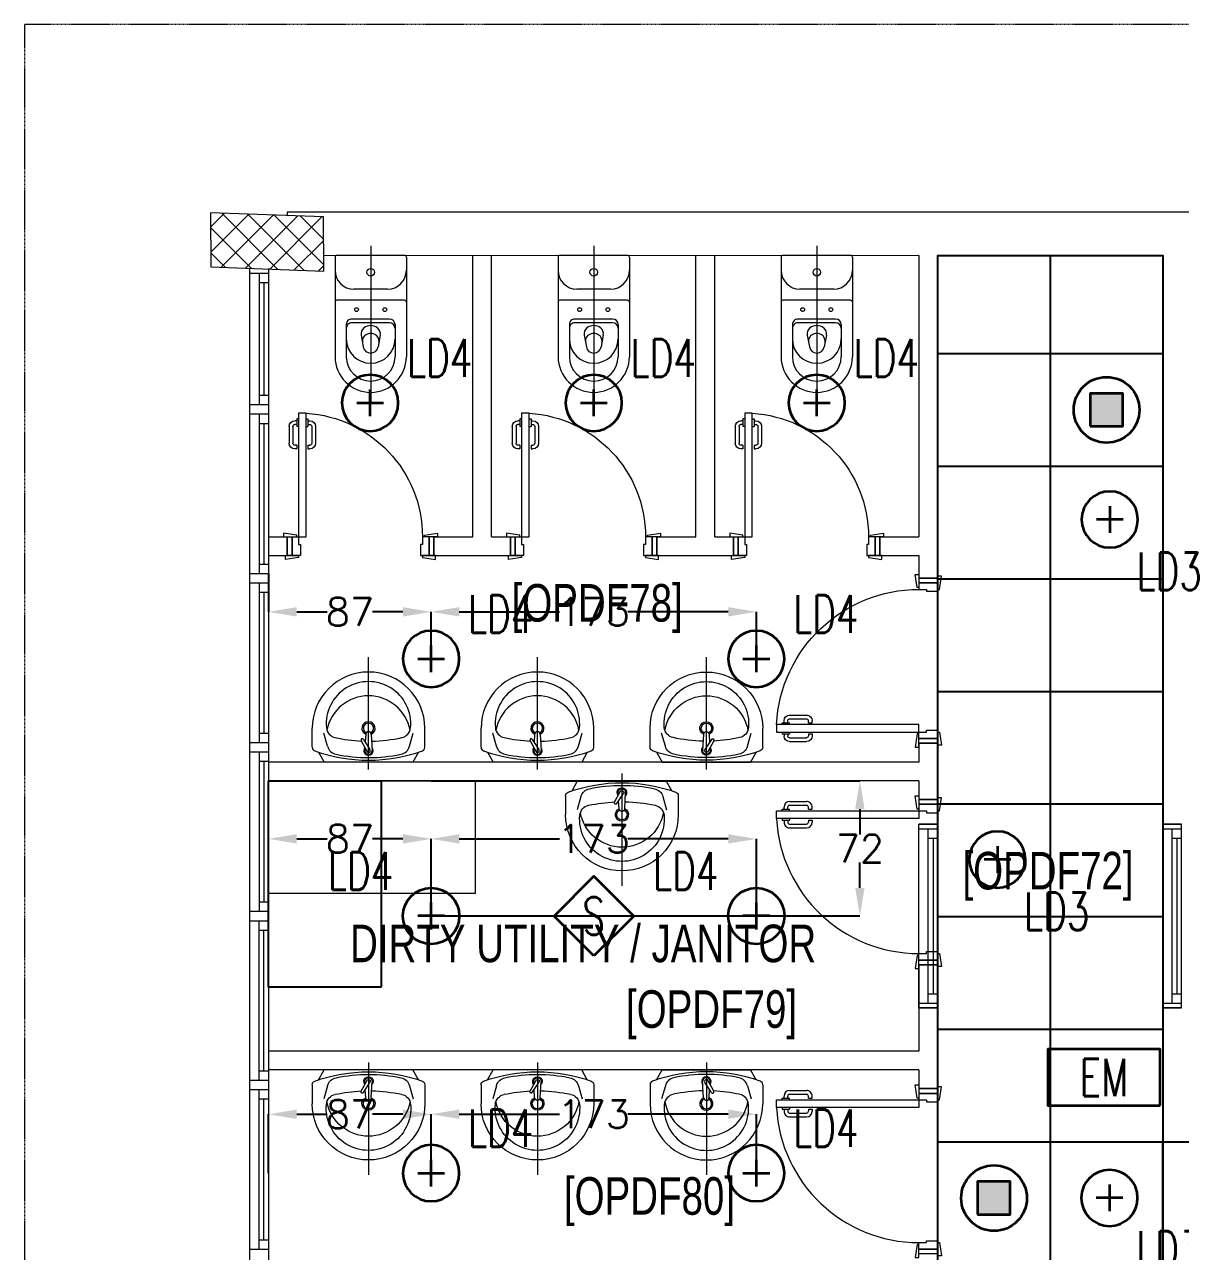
# Model space of a CAD drawing. Extents: x -12260 to 57327, y -29287 to 19916.
# Drawn here: x -2814 to 3344, y 3303 to 9840 of the extents above; entities that cross this region are included whole.
import ezdxf
from ezdxf.enums import TextEntityAlignment as Align

# ---------------------------------------------------------------- set-up
doc = ezdxf.new("R2010")
doc.units = 0
doc.header["$LTSCALE"] = 0.25
doc.linetypes.add('01-First Floor$0$HIDDEN', pattern=[9.525, 6.35, -3.175])
doc.linetypes.add('DASHDOT', pattern=[25.4, 12.7, -6.35, 0, -6.35])
for name, color, linetype, lineweight in [('01-First Floor$0$72_EGR_BASE_TEXT', 252, 'Continuous', 5), ('01-First Floor$0$Aluminum', 251, 'Continuous', 5), ('01-First Floor$0$C-HYDR-CTCH', 251, 'Continuous', 5), ('01-First Floor$0$Hatch', 252, 'Continuous', 5), ('01-First Floor$0$LOADING', 253, 'Continuous', 5), ('01-First Floor$0$Proj', 251, 'Continuous', 5), ('01-First Floor$0$SANIT', 250, 'Continuous', 5), ('01-First Floor$0$Walls', 251, 'Continuous', 5), ('01-First Floor$0$Wooden Joinery', 251, 'Continuous', 5), ('E-DIM', 6, 'Continuous', 18), ('E-LITE-CIRC-NUMB', 6, 'Continuous', 25), ('E-LITE-CLNG @ 100', 150, 'Continuous', 35), ('E-LITE-CLNG-CNDT', 6, 'DASHDOT', 35), ('E-LITE-CTRL', 6, 'Continuous', 25), ('E-LITE-IDEN', 6, 'Continuous', 25), ('F-ALRM-CLNG @ 100', 33, 'Continuous', 35), ('T-INTC-CLNG @ 100', 33, 'Continuous', 35), ('T-INTC-DEVC-NUMB', 2, 'Continuous', 25)]:
    doc.layers.add(name, color=color, linetype=linetype, lineweight=lineweight)
doc.layers.add('01-First Floor$0$FALSE CEILING', color=251, linetype='Continuous')
doc.styles.add('01-First Floor$0$X3G_ENTITY_9EC9', font='swisscl.ttf', dxfattribs={"height": 0.2})
doc.styles.add('01-First Floor$0$X3G_ENTITY_9F38', font='swisscl.ttf', dxfattribs={"height": 0.2})
doc.styles.add('DC_SIMPLEX', font='SIMPLEX.shx', dxfattribs={"width": 0.7})
doc.styles.get("Standard").update_dxf_attribs({"font": 'romans.shx'})
doc.dimstyles.get("Standard").update_dxf_attribs({"dimtxt": 150, "dimasz": 150, "dimexe": 0.18, "dimexo": 0.0625, "dimgap": 0.09, "dimtad": 0, "dimtih": 1, "dimtoh": 1, "dimdec": 0, "dimlfac": 0.1, "dimzin": 0, "dimdsep": 46, "dimtxsty": 'Standard', "dimcen": 0.09, "dimclrd": 6, "dimadec": 0, "dimazin": 0, "dimtfac": 1, "dimtdec": 0, "dimtofl": 0, "dimtmove": 0, "dimatfit": 3, "dimfxl": 1, "dimtolj": 1, "dimtzin": 0, "dimarcsym": 0})

# ---------------------------------------------------------------- blocks, each defined once
blk = doc.blocks.new('01-First Floor$0$A$C72370EFE')
at = {"layer": '01-First Floor$0$Wooden Joinery'}
for p, q in [((-0.01, -0.04), (-0.02, -0.04)), ((-0.01, -0.06), (-0.02, -0.06)), ((-0.01, -0.03), (-0.01, -0.07)), ((0, -0.03), (-0.01, -0.03)), ((0.04, -0.03), (0.05, -0.03)), ((0.05, -0.03), (0.05, -0.07)), ((0.05, -0.04), (0.06, -0.04)), ((0.05, -0.06), (0.06, -0.06)), ((-0.05, -0.07), (-0.05, -0.16)), ((-0.03, -0.07), (-0.03, -0.16)), ((0, -0.07), (-0.01, -0.07)), ((0.04, -0.07), (0.05, -0.07)), ((0.07, -0.07), (0.07, -0.16)), ((0.09, -0.07), (0.09, -0.16)), ((-0.01, -0.17), (-0.02, -0.17)), ((-0.01, -0.19), (-0.02, -0.19)), ((-0.01, -0.17), (-0.01, -0.19)), ((0.05, -0.17), (0.06, -0.17)), ((0.05, -0.17), (0.05, -0.19)), ((0.05, -0.19), (0.06, -0.19))]:
    blk.add_line(p, q, dxfattribs=at)
for centre, radius, start, end in [((-0.02, -0.07), 0.03, 90, 180), ((-0.02, -0.07), 0.01, 90, 180), ((0.06, -0.07), 0.03, 0, 90), ((0.06, -0.07), 0.01, 0, 90), ((-0.02, -0.16), 0.03, 180, 270), ((-0.02, -0.16), 0.01, 180, 270), ((0.06, -0.16), 0.01, 270, 0), ((0.06, -0.16), 0.03, 270, 0)]:
    blk.add_arc(centre, radius, start, end, dxfattribs=at)
blk = doc.blocks.new('01-First Floor$0$A$C5FCA3E6B')
at = {"layer": '01-First Floor$0$Wooden Joinery'}
for points in [[(80, 858.9), (80, 868.9), (10, 878.9), (10, 858.9)], [(840, 858.9), (840, 868.9), (910, 878.9), (910, 858.9)], [(70, 758.9), (70, 748.9), (0, 738.9), (0, 758.9)], [(120, 758.9), (120, 0), (80, 0), (80, 758.9)], [(850, 758.9), (850, 748.9), (920, 738.9), (920, 758.9)]]:
    blk.add_lwpolyline(points, close=True, dxfattribs=at)
for points in [[(45, 758.9), (45, 858.9), (20, 858.9), (20, 758.9), (45, 758.9)], [(45, 758.9), (80, 758.9), (80, 798.9), (90, 798.9), (90, 858.9), (45, 858.9), (45, 758.9)], [(875, 758.9), (840, 758.9), (840, 798.9), (830, 798.9), (830, 858.9), (875, 858.9), (875, 758.9)], [(875, 758.9), (875, 858.9), (900, 858.9), (900, 758.9), (875, 758.9)]]:
    blk.add_lwpolyline(points, dxfattribs=at)
blk.add_arc((80, 758.9), 760, 273.01713, 0, dxfattribs=at)
at = {"layer": '01-First Floor$0$Wooden Joinery', "xscale": 999.9999999998854, "yscale": 999.9999999998854, "zscale": 999.9999999998854, "rotation": 180}
blk.add_blockref('01-First Floor$0$A$C72370EFE', (120, 0), dxfattribs=at)
blk = doc.blocks.new('01-First Floor$0$A$C268A7CF0')
at = {"layer": '01-First Floor$0$Wooden Joinery'}
for points in [[(80, 758.8), (80, 768.8), (10, 778.8), (10, 758.8)], [(740, 758.8), (740, 768.8), (810, 778.8), (810, 758.8)], [(70, 658.8), (70, 648.8), (0, 638.8), (0, 658.8)], [(120, 658.8), (120, 0), (80, 0), (80, 658.8)], [(750, 658.8), (750, 648.8), (820, 638.8), (820, 658.8)]]:
    blk.add_lwpolyline(points, close=True, dxfattribs=at)
for points in [[(45, 658.8), (45, 758.8), (20, 758.8), (20, 658.8), (45, 658.8)], [(45, 658.8), (80, 658.8), (80, 698.8), (90, 698.8), (90, 758.8), (45, 758.8), (45, 658.8)], [(775, 658.8), (740, 658.8), (740, 698.8), (730, 698.8), (730, 758.8), (775, 758.8), (775, 658.8)], [(775, 658.8), (775, 758.8), (800, 758.8), (800, 658.8), (775, 658.8)]]:
    blk.add_lwpolyline(points, dxfattribs=at)
blk.add_arc((80, 658.8), 660, 273.4748, 0, dxfattribs=at)
at = {"layer": '01-First Floor$0$Wooden Joinery', "xscale": 999.9999999998854, "yscale": 999.9999999998854, "zscale": 999.9999999998854, "rotation": 180}
blk.add_blockref('01-First Floor$0$A$C72370EFE', (120, 0), dxfattribs=at)
blk = doc.blocks.new('01-First Floor$0$lav-manta 60')
at = {"layer": '01-First Floor$0$SANIT'}
for p, q in [((-0.2658, -0.0529), (-0.2358, 0)), ((-0.2358, 0), (0.2358, 0)), ((0, 0.04), (0, -0.56)), ((0.2658, -0.0529), (0.2358, 0)), ((-0.015, -0.1473), (-0.0199, -0.064)), ((0.0389, -0.1142), (0.0087, -0.0575)), ((0.0191, -0.077), (0.0199, -0.064)), ((-0.3, -0.0789), (-0.3, -0.18)), ((-0.2185, -0.0841), (-0.2383, -0.1537)), ((0.0274, -0.121), (-0.0078, -0.0673)), ((0.015, -0.1473), (0.0174, -0.1057)), ((0.2185, -0.0841), (0.2383, -0.1537)), ((0.3, -0.0789), (0.3, -0.18))]:
    blk.add_line(p, q, dxfattribs=at)
for centre, radius, start, end in [((-0.28, -0.0789), 0.02, 109.82288, 180), ((0, -0.8557), 0.8457, 70.17712, 109.82288), ((-0.1608, -0.1006), 0.06, 101.80862, 164.07939), ((0, -0.8696), 0.8457, 78.19138, 101.80862), ((0, -0.0617), 0.025, 320.74745, 220.36799), ((0, -0.0617), 0.02, 353.26708, 186.68201), ((0, -0.0617), 0.00966, 25.41267, 215.95772), ((0.1608, -0.1006), 0.06, 15.92061, 78.19138), ((0.28, -0.0789), 0.02, 0, 70.17712), ((-0.1645, -0.189), 0.06, 102.08826, 174.81422), ((0, -0.9572), 0.8457, 91.15716, 102.08826), ((0, -0.9572), 0.8457, 88.54856, 88.84398), ((0.0332, -0.1176), 0.00666, 210.68519, 30.68519), ((0, -0.9572), 0.8457, 77.91174, 87.42745), ((0.1645, -0.189), 0.06, 5.18578, 77.91174), ((0, -0.18), 0.3, 180, 0), ((0, -0.2039), 0.2252, 174.81422, 5.18578), ((0, -0.1282), 0.2252, 190.60973, 349.39027), ((0, -0.18), 0.035, 115.31059, 64.68941), ((0, -0.18), 0.0275, 117.14957, 62.85043), ((0, -0.1473), 0.015, 180, 0)]:
    blk.add_arc(centre, radius, start, end, dxfattribs=at)
blk = doc.blocks.new('01-First Floor$0$WC manta')
at = {"layer": '01-First Floor$0$SANIT'}
for p, q in [((-0.13, 0.18), (-0.13, -0.18)), ((-0.12, 0.19), (0.41, 0.19)), ((0.109, 0.18), (0.109, -0.18)), ((0.05, 0.09), (0.05, -0.09)), ((0.209, 0.1), (0.209, -0.1)), ((0.229, 0.1), (0.229, -0.1)), ((0.239, 0.13), (0.41, 0.13)), ((-0.18, 0), (0.65, 0)), ((0.2955, 0.051), (0.3581, 0.0393)), ((0.2955, -0.051), (0.3581, -0.0393)), ((0.239, -0.13), (0.41, -0.13)), ((-0.12, -0.19), (0.41, -0.19))]:
    blk.add_line(p, q, dxfattribs=at)
for centre, radius in [((0.159, 0.0752), 0.01), ((-0.04, 0), 0.02), ((0.159, -0.0753), 0.01)]:
    blk.add_circle(centre, radius, dxfattribs=at)
for centre, radius, start, end in [((-0.12, 0.18), 0.01, 90, 180), ((-0.05, 0.09), 0.1, 0, 90), ((0.119, 0.18), 0.01, 90, 180), ((0.41, 0), 0.19, 270, 90), ((0.239, 0.1), 0.03, 90, 180), ((0.259, 0.1), 0.03, 90, 180), ((0.3147, 0), 0.13, 270, 90), ((0.41, 0), 0.13, 270, 90), ((0.3029, 0), 0.0588, 141.52497, 218.47503), ((0.2882, 0.0117), 0.04, 79.42885, 141.52497), ((0.3454, 0), 0.0588, 166.41759, 193.58241), ((0.3271, 0.0044), 0.04, 79.42885, 166.41759), ((0.3507, 0), 0.04, 280.57115, 79.42885), ((0.2882, -0.0117), 0.04, 218.47503, 280.57115), ((0.3271, -0.0044), 0.04, 193.58241, 280.57115), ((-0.05, -0.09), 0.1, 270, 0), ((0.239, -0.1), 0.03, 180, 270), ((0.259, -0.1), 0.03, 180, 270), ((-0.12, -0.18), 0.01, 180, 270), ((0.119, -0.18), 0.01, 180, 270)]:
    blk.add_arc(centre, radius, start, end, dxfattribs=at)
blk = doc.blocks.new('01-First Floor$0$A$C76ae8329')
at = {"layer": '01-First Floor$0$Aluminum'}
for p, q in [((202.1, 404.6), (1182.1, 404.6)), ((227.1, 404.6), (227.1, 304.6)), ((1157.1, 404.6), (1157.1, 304.6)), ((227.1, 354.6), (1157.1, 354.6)), ((277.1, 354.6), (277.1, 304.6)), ((1107.1, 329.6), (277.1, 329.6)), ((1107.1, 354.6), (1107.1, 304.6)), ((202.1, 304.6), (1182.1, 304.6))]:
    blk.add_line(p, q, dxfattribs=at)
at = {"layer": '01-First Floor$0$Walls'}
for p, q in [((202.1, 304.6), (202.1, 404.6)), ((202.1, 304.6), (202.1, 404.6)), ((202.1, 404.6), (202.1, 304.6)), ((1182.1, 304.6), (1182.1, 404.6)), ((1182.1, 304.6), (1182.1, 404.6)), ((1182.1, 404.6), (1182.1, 304.6))]:
    blk.add_line(p, q, dxfattribs=at)
blk = doc.blocks.new('01-First Floor$0$cabinet')
at = {"layer": '01-First Floor$0$LOADING'}
for p, q in [((-73442.3, -98322.6, 0), (-73442.3, -97222.6, 0)), ((-73442.3, -97222.6, 0), (-72842.3, -97222.6, 0)), ((-72842.3, -97222.6, 0), (-72842.3, -98322.6, 0)), ((-72842.3, -98322.6, 0), (-73442.3, -98322.6, 0))]:
    blk.add_line(p, q, dxfattribs=at)
blk = doc.blocks.new('01-First Floor')
at = {"layer": '01-First Floor$0$Hatch'}
h = blk.add_hatch(dxfattribs=at)
h.set_pattern_fill('ANSI37', color=256, scale=30)
h.set_pattern_definition([(45, (-1823.345, -13062.25), (-67.35192, 67.35192), []), (135, (-1823.345, -13062.25), (-67.35192, -67.35192), [])])
h.paths.add_polyline_path([(49129.3, 8855.6), (48525.4, 8847.5), (48529.3, 8559.1), (49133.2, 8567.2)])
h.paths.add_polyline_path([(41968.6, 8847.9), (41385, 8842.5), (41365.1, 8551.1), (41948.6, 8556.5)])
h.paths.add_polyline_path([(27591.6, 8840.5), (26992.5, 8836.4), (26986.8, 8543.4), (27585.9, 8547.5)])
h.paths.add_polyline_path([(34776.8, 8842.7), (34175.6, 8835.2), (34167.4, 8549.5), (34768.6, 8557)])
h.paths.add_polyline_path([(20372.4, 8849.8), (19765.9, 8827.9), (19780.4, 8535.4), (20386.9, 8557.2)])
h.paths.add_polyline_path([(13635.8, 8839.4), (12413.8, 8863.3), (12407.4, 8567.2), (13629.3, 8543.3)])
h.paths.add_polyline_path([(13649.8, 1639.3), (12434.8, 1623.6), (12421.4, 1331.2), (13636.4, 1346.9)])
h.paths.add_polyline_path([(13623.8, -5553.9), (12420.7, -5569.8), (12415, -5862.9), (13618.1, -5846.9)])
h.paths.add_polyline_path([(13642.3, -12752.6), (12445.6, -12764), (12448.4, -13058.5), (13645.1, -13047)])
h.paths.add_polyline_path([(6007.3, -12750.5), (5403.7, -12754.2), (5414.4, -13039.6), (6017.9, -13035.9)])
h.paths.add_polyline_path([(5991.8, -5552.5), (5395, -5550.9), (5394.9, -5852.1), (5991.7, -5853.6)])
h.paths.add_polyline_path([(6001.7, 1637.1), (5382.4, 1638.3), (5371.8, 1335.4), (5991.1, 1334.1)])
h.paths.add_polyline_path([(5978.4, 8816.5), (5377.7, 8830.9), (5374.1, 8541.3), (5974.8, 8526.8)])
h.paths.add_polyline_path([(-1220.7, 8814.6), (-1823.3, 8837.3), (-1821.5, 8549), (-1218.8, 8526.3)])
h.paths.add_polyline_path([(-1213, -5563.7), (-1815, -5570.7), (-1811.6, -5862.3), (-1209.6, -5855.3)])
h.paths.add_polyline_path([(-1195.5, -12758.3), (-1793.9, -12759.3), (-1789, -13060), (-1190.6, -13059)])
h.paths.add_polyline_path([(20391.2, -12745), (19785.5, -12758), (19791.3, -13059.2), (20396.9, -13046.2)])
h.paths.add_polyline_path([(20384.7, -5552.6), (19790.3, -5570.1), (19792.4, -5866.7), (20386.8, -5849.1)])
h.paths.add_polyline_path([(20376, 1655.5), (19777, 1647.8), (19781.1, 1347.6), (20380, 1355.3)])
h.paths.add_polyline_path([(27576.3, 1640.2), (26974.4, 1644.9), (26978.6, 1352.8), (27580.6, 1348.1)])
h.paths.add_polyline_path([(27580.1, -5542.5), (26976.2, -5560), (26989.7, -5860.1), (27589.8, -5839.1)])
h.paths.add_polyline_path([(27596.2, -12758.5), (26992.3, -12751.9), (26990, -13037.6), (27593.8, -13044.2)])
h.paths.add_polyline_path([(34794.7, -12748), (34197.4, -12762.6), (34206.4, -13062.3), (34803.7, -13047.7)])
h.paths.add_polyline_path([(34787.4, -5559.7), (34186.1, -5557.7), (34187.2, -5855), (34788.5, -5856.9)])
h.paths.add_polyline_path([(34750.9, 1644.2), (34170.1, 1648.9), (34189.8, 1359), (34770.6, 1354.3)])
h.paths.add_polyline_path([(41954.3, 1643.4), (41356.7, 1657.2), (41358.7, 1365.3), (41956.3, 1351.5)])
h.paths.add_polyline_path([(41955.3, -5555.1), (41386.9, -5562.7), (41388.7, -5856.9), (41957.1, -5849.3)])
h.paths.add_polyline_path([(41992.3, -12752.3), (41387.1, -12754.9), (41388.4, -13059.5), (41993.7, -13056.8)])
h.paths.add_polyline_path([(49166.6, -12752.8), (48578.6, -12736.7), (48565.4, -13043.9), (49153.3, -13060)])
h.paths.add_polyline_path([(49150.8, -5553.4), (48547.6, -5552.3), (48545.6, -5848.8), (49148.8, -5849.9)])
at = {"layer": '01-First Floor$0$Aluminum'}
for p, q in [((-1614, 1860.8), (-1614, 8540)), ((-1614, 8515), (-1514, 8515)), ((-1564, 8515), (-1564, 7815)), ((-1514, 8540), (-1514, 1860.8)), ((-1564, 8465), (-1514, 8465)), ((-1539, 8465), (-1539, 7865)), ((-1564, 7865), (-1514, 7865)), ((-1614, 7815), (-1514, 7815)), ((-1614, 7765), (-1514, 7765)), ((-1564, 7765), (-1564, 6915)), ((-1564, 7715), (-1514, 7715)), ((-1539, 7715), (-1539, 6965)), ((-1564, 6965), (-1514, 6965)), ((-1614, 6915), (-1514, 6915)), ((-1614, 6865), (-1514, 6865)), ((-1564, 6865), (-1564, 6015)), ((-1564, 6815), (-1514, 6815)), ((-1539, 6815), (-1539, 6065)), ((-1614, 6015), (-1514, 6015)), ((-1564, 6065), (-1514, 6065)), ((-1614, 5965), (-1514, 5965)), ((-1564, 5965), (-1564, 5115)), ((-1564, 5915), (-1514, 5915)), ((-1539, 5915), (-1539, 5165)), ((-1564, 5165), (-1514, 5165)), ((-1614, 5115), (-1514, 5115)), ((-1614, 5065), (-1514, 5065)), ((-1564, 4215), (-1564, 5065)), ((-1564, 5015), (-1514, 5015)), ((-1539, 4265), (-1539, 5015)), ((-1564, 4265), (-1514, 4265)), ((-1614, 4215), (-1514, 4215)), ((-1614, 4165), (-1514, 4165)), ((-1564, 3315), (-1564, 4165)), ((-1564, 4115), (-1514, 4115)), ((-1539, 3365), (-1539, 4115)), ((-1564, 3365), (-1514, 3365)), ((-1614, 3315), (-1514, 3315))]:
    blk.add_line(p, q, dxfattribs=at)
at = {"layer": '01-First Floor$0$C-HYDR-CTCH', "elevation": 0, "flags": 128}
blk.add_lwpolyline([(-1821.5, 8549), (-1218.8, 8526.3), (-1220.7, 8814.6), (-1823.3, 8837.3), (-1821.5, 8549)], dxfattribs=at)
at = {"layer": '01-First Floor$0$FALSE CEILING', "linetype": 'Continuous'}
for p, q in [((2651, 2686.9), (2651, 8608.6)), ((2051, 8086.9), (3250.4, 8086.9)), ((2051, 7486.9), (3250.4, 7486.9)), ((2051, 6886.9), (3250.4, 6886.9)), ((2051, 6286.9), (3250.4, 6286.9)), ((2051, 5686.9), (3250.4, 5686.9)), ((2051, 5086.9), (3250.4, 5086.9)), ((2051, 4486.9), (3250.4, 4486.9)), ((2051, 3886.9), (3250.4, 3886.9))]:
    blk.add_line(p, q, dxfattribs=at)
at = {"layer": '01-First Floor$0$FALSE CEILING'}
for p, q in [((-1514, 4710, -0.1), (-1514, 5810, -0.1)), ((-1514, 5810, -0.1), (-914, 5810, -0.1)), ((-914, 5810, -0.1), (-914, 4710, -0.1)), ((-914, 4710, -0.1), (-1514, 4710, -0.1))]:
    blk.add_line(p, q, dxfattribs=at)
for points in [[(3250.4, 2686.9), (2051, 2686.9), (2051, 8608.6), (3250.4, 8608.6)], [(3250.4, 3886.9), (8296.4, 3886.9), (8296.4, 2686.9), (3250.4, 2686.9)]]:
    blk.add_lwpolyline(points, close=True, dxfattribs=at)
at = {"layer": '01-First Floor$0$Proj', "linetype": '01-First Floor$0$HIDDEN', "ltscale": 3}
blk.add_lwpolyline([(48606, 9840), (-2814, 9840), (-2814, -14060), (48606, -14060)], dxfattribs=at)
blk.add_lwpolyline([(48606, 9840), (-2814, 9840), (-2814, -14060), (48606, -14060)], dxfattribs=at)
at = {"layer": '01-First Floor$0$Walls'}
for p, q in [((6036.2, 8840), (-1414, 8840)), ((-1414, 8840), (-1414, 8821.9)), ((1951, 8608.6, 0), (-1219.3, 8607.2, 0)), ((-425.7, 7110), (-425.7, 8610)), ((-325.7, 7110), (-325.7, 8610)), ((762.7, 7110), (762.7, 8610)), ((862.7, 7110), (862.7, 8610)), ((1951, 8608.6), (1951, 7110)), ((3250.4, 8609.1, 0), (2051, 8608.6, 0)), ((2051, 8608.6), (2051, 6890)), ((3250.4, 8609.1), (3250.4, 3886.9)), ((-1514, 7110), (-1414, 7110)), ((-1414, 7110), (-1414, 7010)), ((-634, 7110), (-425.7, 7110)), ((-634, 7110), (-634, 7010)), ((-325.7, 7110), (-225.7, 7110)), ((-225.7, 7110), (-225.7, 7010)), ((554.3, 7110), (554.3, 7010)), ((554.3, 7110), (762.7, 7110)), ((862.7, 7110), (962.7, 7110)), ((962.7, 7110), (962.7, 7010)), ((1742.7, 7110), (1742.7, 7010)), ((1742.7, 7110), (1951, 7110)), ((-1514, 7010), (-1414, 7010)), ((-634, 7010), (-225.7, 7010)), ((554.3, 7010), (962.7, 7010)), ((1742.7, 7010), (1951, 7010)), ((1951, 7010), (1951, 6890)), ((1951, 6890), (2051, 6890)), ((1951, 6010), (1951, 5910)), ((1951, 6010), (2051, 6010)), ((2051, 6010), (2051, 5710)), ((1951, 5910), (-1514, 5910)), ((1951, 5810), (-1514, 5810)), ((1951, 5810), (1951, 5710)), ((1951, 5710), (2051, 5710)), ((1951, 4830), (1951, 4370)), ((1951, 4830), (2051, 4830)), ((2051, 4830), (2051, 4170)), ((-1514, 4370), (-1514, 4270)), ((1951, 4370), (-1514, 4370)), ((1951, 4270), (-1514, 4270)), ((1951, 4270), (1951, 4170)), ((1951, 4170), (2051, 4170)), ((4066.4, 3886.9), (3250.4, 3886.9))]:
    blk.add_line(p, q, dxfattribs=at)
at = {"rotation": 90}
for p in [(2355.6, 4397.9), (3655, 4397.9)]:
    blk.add_blockref('01-First Floor$0$A$C76ae8329', p, dxfattribs=at)
at = {"layer": '01-First Floor$0$SANIT'}
for name, p, xscale, yscale, zscale, rotation in [('01-First Floor$0$WC manta', (-969.8, 8480), 999.9999999999995, 999.9999999999995, 999.9999999999995, 270), ('01-First Floor$0$WC manta', (218.5, 8480), 999.9999999999995, 999.9999999999995, 999.9999999999995, 270), ('01-First Floor$0$WC manta', (1406.8, 8480), 999.9999999999995, 999.9999999999995, 999.9999999999995, 270), ('01-First Floor$0$lav-manta 60', (-981.5, 5910), 1000.000000000223, 1000.000000000223, 1000.000000000223, 180), ('01-First Floor$0$lav-manta 60', (-81.5, 5910), 1000.000000000223, 1000.000000000223, 1000.000000000223, 180), ('01-First Floor$0$lav-manta 60', (818.5, 5910), -1000.000000000223, 1000.000000000223, 1000.000000000223, 180)]:
    blk.add_blockref(name, p, dxfattribs=dict(at, xscale=xscale, yscale=yscale, zscale=zscale, rotation=rotation))
at = {"layer": '01-First Floor$0$SANIT', "yscale": 1000.000000000223, "zscale": 1000.000000000223}
for p, xscale in [((368.5, 5810), -1000.000000000223), ((-981.5, 4270), -1000.000000000223), ((-81.5, 4270), -1000.000000000223), ((818.5, 4270), 1000.000000000223)]:
    blk.add_blockref('01-First Floor$0$lav-manta 60', p, dxfattribs=dict(at, xscale=xscale))
at = {"layer": '01-First Floor$0$Walls', "rotation": 89.99999999999562}
blk.add_blockref('01-First Floor$0$cabinet', (-98736.6, 78652.3, 0), dxfattribs=at)
at = {"layer": '01-First Floor$0$Wooden Joinery', "xscale": -1}
for name, p, rotation in [('01-First Floor$0$A$C268A7CF0', (-1434, 7768.8), 180), ('01-First Floor$0$A$C268A7CF0', (-245.7, 7768.8), 180), ('01-First Floor$0$A$C268A7CF0', (942.7, 7768.8), 180), ('01-First Floor$0$A$C5FCA3E6B', (1192.1, 5990), 270)]:
    blk.add_blockref(name, p, dxfattribs=dict(at, rotation=rotation))
at = {"layer": '01-First Floor$0$Wooden Joinery', "rotation": 270}
for p in [(1192.1, 5730), (1192.1, 4190)]:
    blk.add_blockref('01-First Floor$0$A$C5FCA3E6B', p, dxfattribs=at)
at = {"layer": '01-First Floor$0$72_EGR_BASE_TEXT', "char_height": 200, "attachment_point": 2}
for s, insert, style in [('[OPDF78]', (236.7, 6858.7), '01-First Floor$0$X3G_ENTITY_9F38'), ('[OPDF72]', (2638.5, 5431.6, 0), '01-First Floor$0$X3G_ENTITY_9F38'), ('DIRTY UTILITY / JANITOR', (161.9, 5043.8, -0.1), '01-First Floor$0$X3G_ENTITY_9EC9'), ('[OPDF79]', (846.1, 4694, -0.1), '01-First Floor$0$X3G_ENTITY_9F38'), ('[OPDF80]', (515.3, 3698.3), '01-First Floor$0$X3G_ENTITY_9F38')]:
    blk.add_mtext(s, dxfattribs=dict(at, insert=insert, style=style))
blk = doc.blocks.new('DC_LT-CL-Point')
for p, q in [((0, -0.711), (0, 0.711)), ((0.711, 0), (-0.711, 0))]:
    blk.add_line(p, q)
blk.add_circle((0, 0), 1.5)
at = {"layer": 'E-LITE-CIRC-NUMB', "style": 'DC_SIMPLEX', "width": 0.7, "flags": 8}
blk.add_attdef('CIRCUIT', text='', height=2, rotation=360, dxfattribs=at).set_placement((-3.364, 1.5), align=Align.RIGHT)
at = {"layer": 'E-LITE-CTRL', "style": 'DC_SIMPLEX', "width": 0.7, "flags": 8}
blk.add_attdef('CONTROL', (3.364, -3.498), '', height=2, rotation=360, dxfattribs=at)
at = {"layer": 'E-LITE-IDEN', "style": 'DC_SIMPLEX', "width": 0.7, "flags": 8}
blk.add_attdef('TYPE', (3.364, 1.5), '', height=2, rotation=360, dxfattribs=at)
blk = doc.blocks.new('DC_LT-CL-Emergency')
blk.add_lwpolyline([(3, -1.5), (3, 1.5), (-3, 1.5), (-3, -1.5)], close=True)
at = {"style": 'DC_SIMPLEX', "width": 0.7}
blk.add_text('EM', height=2, rotation=360, dxfattribs=at).set_placement((0, 0), align=Align.MIDDLE_CENTER)
at = {"layer": 'E-LITE-CTRL', "style": 'DC_SIMPLEX', "width": 0.7, "flags": 8}
blk.add_attdef('CONTROL', (4.739, -1.5), '', height=2, rotation=360, dxfattribs=at)
blk = doc.blocks.new('A$C5CF53093')
blk.add_lwpolyline([(0, -212.1), (-212.1, 0), (0, 212.1), (212.1, 0)], close=True)
blk = doc.blocks.new('*U54')
at = {"xscale": 0.01, "yscale": 0.01, "zscale": 0.01}
blk.add_blockref('A$C5CF53093', (0.007, -0.007), dxfattribs=at)
at = {"color": 6, "style": 'DC_SIMPLEX', "width": 0.7, "flags": 8}
blk.add_attdef('TYPE', text='', height=2, rotation=360, dxfattribs=at).set_placement((0, 0), align=Align.MIDDLE_CENTER)
blk = doc.blocks.new('DC_PA-CL-Speaker')
blk.add_hatch(color=256).paths.add_polyline_path([(-0.883, -0.87), (0.865, -0.87), (0.865, 0.878), (-0.883, 0.878)])
blk.add_lwpolyline([(-0.883, -0.87), (0.865, -0.87), (0.865, 0.878), (-0.883, 0.878)], close=True)
blk.add_circle((0, 0), 1.75)
at = {"layer": 'T-INTC-DEVC-NUMB', "style": 'DC_SIMPLEX', "width": 0.7}
blk.add_attdef('DC_CONTROL', (3.364, 2.471), '', height=2, rotation=360, dxfattribs=at)
blk = doc.blocks.new('*D195')
at = {"layer": 'Defpoints', "color": 0}
for p in [(1084.7, 6710.9), (-647.8, 6460), (1084.7, 6460)]:
    blk.add_point(p, dxfattribs=at)
at = {"layer": 'E-DIM', "color": 0, "lineweight": -2, "transparency": 16777216}
for p, q in [((-647.8, 6460.1), (-647.8, 6711.1)), ((1084.7, 6460.1), (1084.7, 6711.1))]:
    blk.add_line(p, q, dxfattribs=at)
at = {"layer": 'E-DIM', "color": 6, "lineweight": -2, "transparency": 16777216}
for p, q in [((-497.8, 6710.9), (36.3, 6710.9)), ((934.7, 6710.9), (400.7, 6710.9))]:
    blk.add_line(p, q, dxfattribs=at)
at = {"layer": 'E-DIM', "color": 6, "transparency": 16777216}
for points in [[(-497.8, 6735.9), (-497.8, 6685.9), (-647.8, 6710.9)], [(934.7, 6735.9), (934.7, 6685.9), (1084.7, 6710.9)]]:
    blk.add_solid(points, dxfattribs=at)
at = {"layer": 'E-DIM', "color": 7, "transparency": 16777216, "insert": (218.5, 6710.9), "char_height": 150, "attachment_point": 5}
blk.add_mtext('\\A1;173', dxfattribs=at)
blk = doc.blocks.new('*D196')
at = {"layer": 'Defpoints', "color": 0}
for p in [(-1514, 6915), (-1514, 6710.6), (-647.8, 6460)]:
    blk.add_point(p, dxfattribs=at)
at = {"layer": 'E-DIM', "color": 0, "lineweight": -2, "transparency": 16777216}
for p, q in [((-1514, 6914.9), (-1514, 6710.4)), ((-647.8, 6460.1), (-647.8, 6710.7))]:
    blk.add_line(p, q, dxfattribs=at)
at = {"layer": 'E-DIM', "color": 6, "lineweight": -2, "transparency": 16777216}
for p, q in [((-1364, 6710.6), (-1202.4, 6710.6)), ((-797.8, 6710.6), (-959.4, 6710.6))]:
    blk.add_line(p, q, dxfattribs=at)
at = {"layer": 'E-DIM', "color": 6, "transparency": 16777216}
for points in [[(-1364, 6735.6), (-1364, 6685.6), (-1514, 6710.6)], [(-797.8, 6735.6), (-797.8, 6685.6), (-647.8, 6710.6)]]:
    blk.add_solid(points, dxfattribs=at)
at = {"layer": 'E-DIM', "color": 7, "transparency": 16777216, "insert": (-1080.9, 6710.6), "char_height": 150, "attachment_point": 5}
blk.add_mtext('\\A1;87', dxfattribs=at)
blk = doc.blocks.new('*D204')
at = {"layer": 'Defpoints', "color": 0}
for p in [(1084.7, 5500.7), (-647.8, 5090), (1084.7, 5090)]:
    blk.add_point(p, dxfattribs=at)
at = {"layer": 'E-DIM', "color": 0, "lineweight": -2, "transparency": 16777216}
for p, q in [((-647.8, 5090.1), (-647.8, 5500.9)), ((1084.7, 5090.1), (1084.7, 5500.9))]:
    blk.add_line(p, q, dxfattribs=at)
at = {"layer": 'E-DIM', "color": 6, "lineweight": -2, "transparency": 16777216}
for p, q in [((-497.8, 5500.7), (36.3, 5500.7)), ((934.7, 5500.7), (400.7, 5500.7))]:
    blk.add_line(p, q, dxfattribs=at)
at = {"layer": 'E-DIM', "color": 6, "transparency": 16777216}
for points in [[(-497.8, 5525.7), (-497.8, 5475.7), (-647.8, 5500.7)], [(934.7, 5525.7), (934.7, 5475.7), (1084.7, 5500.7)]]:
    blk.add_solid(points, dxfattribs=at)
at = {"layer": 'E-DIM', "color": 7, "transparency": 16777216, "insert": (218.5, 5500.7), "char_height": 150, "attachment_point": 5}
blk.add_mtext('\\A1;173', dxfattribs=at)
blk = doc.blocks.new('*D205')
at = {"layer": 'Defpoints', "color": 0}
for p in [(-1514, 5500.9), (-1514, 5115), (-647.8, 5090)]:
    blk.add_point(p, dxfattribs=at)
at = {"layer": 'E-DIM', "color": 0, "lineweight": -2, "transparency": 16777216}
for p, q in [((-1514, 5115.1), (-1514, 5501.1)), ((-647.8, 5090.1), (-647.8, 5501.1))]:
    blk.add_line(p, q, dxfattribs=at)
at = {"layer": 'E-DIM', "color": 6, "lineweight": -2, "transparency": 16777216}
for p, q in [((-1364, 5500.9), (-1202.4, 5500.9)), ((-797.8, 5500.9), (-959.4, 5500.9))]:
    blk.add_line(p, q, dxfattribs=at)
at = {"layer": 'E-DIM', "color": 6, "transparency": 16777216}
for points in [[(-1364, 5525.9), (-1364, 5475.9), (-1514, 5500.9)], [(-797.8, 5525.9), (-797.8, 5475.9), (-647.8, 5500.9)]]:
    blk.add_solid(points, dxfattribs=at)
at = {"layer": 'E-DIM', "color": 7, "transparency": 16777216, "insert": (-1080.9, 5500.9), "char_height": 150, "attachment_point": 5}
blk.add_mtext('\\A1;87', dxfattribs=at)
blk = doc.blocks.new('*D206')
at = {"layer": 'Defpoints', "color": 0}
for p in [(-647.8, 5810), (1636.3, 5810), (-647.8, 5090)]:
    blk.add_point(p, dxfattribs=at)
at = {"layer": 'E-DIM', "color": 0, "lineweight": -2, "transparency": 16777216}
for p, q in [((-647.7, 5810), (1636.5, 5810)), ((-647.7, 5090), (1636.5, 5090))]:
    blk.add_line(p, q, dxfattribs=at)
at = {"layer": 'E-DIM', "color": 6, "lineweight": -2, "transparency": 16777216}
for p, q in [((1636.3, 5660), (1636.3, 5525.1)), ((1636.3, 5240), (1636.3, 5374.9))]:
    blk.add_line(p, q, dxfattribs=at)
at = {"layer": 'E-DIM', "color": 6, "transparency": 16777216}
for points in [[(1611.3, 5660), (1661.3, 5660), (1636.3, 5810)], [(1611.3, 5240), (1661.3, 5240), (1636.3, 5090)]]:
    blk.add_solid(points, dxfattribs=at)
at = {"layer": 'E-DIM', "color": 7, "transparency": 16777216, "insert": (1636.3, 5450), "char_height": 150, "attachment_point": 5}
blk.add_mtext('\\A1;72', dxfattribs=at)
blk = doc.blocks.new('*D209')
at = {"layer": 'Defpoints', "color": 0}
for p in [(1084.7, 4033.7), (-647.8, 3720), (1084.7, 3720)]:
    blk.add_point(p, dxfattribs=at)
at = {"layer": 'E-DIM', "color": 0, "lineweight": -2, "transparency": 16777216}
for p, q in [((-647.8, 3720.1), (-647.8, 4033.9)), ((1084.7, 3720.1), (1084.7, 4033.9))]:
    blk.add_line(p, q, dxfattribs=at)
at = {"layer": 'E-DIM', "color": 6, "lineweight": -2, "transparency": 16777216}
for p, q in [((-497.8, 4033.7), (36.3, 4033.7)), ((934.7, 4033.7), (400.7, 4033.7))]:
    blk.add_line(p, q, dxfattribs=at)
at = {"layer": 'E-DIM', "color": 6, "transparency": 16777216}
for points in [[(-497.8, 4058.7), (-497.8, 4008.7), (-647.8, 4033.7)], [(934.7, 4058.7), (934.7, 4008.7), (1084.7, 4033.7)]]:
    blk.add_solid(points, dxfattribs=at)
at = {"layer": 'E-DIM', "color": 7, "transparency": 16777216, "insert": (218.5, 4033.7), "char_height": 150, "attachment_point": 5}
blk.add_mtext('\\A1;173', dxfattribs=at)
blk = doc.blocks.new('*D210')
at = {"layer": 'Defpoints', "color": 0}
for p in [(-1514, 4033.3), (-1514, 3720), (-647.8, 3720)]:
    blk.add_point(p, dxfattribs=at)
at = {"layer": 'E-DIM', "color": 0, "lineweight": -2, "transparency": 16777216}
for p, q in [((-1514, 3720.1), (-1514, 4033.5)), ((-647.8, 3720.1), (-647.8, 4033.5))]:
    blk.add_line(p, q, dxfattribs=at)
at = {"layer": 'E-DIM', "color": 6, "lineweight": -2, "transparency": 16777216}
for p, q in [((-1364, 4033.3), (-1202.4, 4033.3)), ((-797.8, 4033.3), (-959.4, 4033.3))]:
    blk.add_line(p, q, dxfattribs=at)
at = {"layer": 'E-DIM', "color": 6, "transparency": 16777216}
for points in [[(-1364, 4058.3), (-1364, 4008.3), (-1514, 4033.3)], [(-797.8, 4058.3), (-797.8, 4008.3), (-647.8, 4033.3)]]:
    blk.add_solid(points, dxfattribs=at)
at = {"layer": 'E-DIM', "color": 7, "transparency": 16777216, "insert": (-1080.9, 4033.3), "char_height": 150, "attachment_point": 5}
blk.add_mtext('\\A1;87', dxfattribs=at)

msp = doc.modelspace()

# ---------------------------------------------------------------- block references
at = {"layer": 'E-LITE-CLNG @ 100'}
ref = msp.add_blockref('DC_LT-CL-Point', (-972.9, 7823.8, 0), dxfattribs=dict(at, xscale=-99.99999999999999, yscale=99.99999999999999, zscale=99.99999999999999))
ref.add_attrib('TYPE', 'LD4', (-776.5, 7963.1, 0), dxfattribs={"layer": 'E-LITE-IDEN', "height": 200, "style": 'DC_SIMPLEX', "width": 0.7, "flags": 8})
ref = msp.add_blockref('DC_LT-CL-Point', (218.5, 7823.8), dxfattribs=dict(at, xscale=-99.99999999999999, yscale=99.99999999999999, zscale=99.99999999999999))
ref.add_attrib('TYPE', 'LD4', (414.9, 7963.1), dxfattribs={"layer": 'E-LITE-IDEN', "height": 200, "style": 'DC_SIMPLEX', "width": 0.7, "flags": 8})
ref = msp.add_blockref('DC_LT-CL-Point', (1406.8, 7823.8), dxfattribs=dict(at, xscale=-99.99999999999999, yscale=99.99999999999999, zscale=99.99999999999999))
ref.add_attrib('TYPE', 'LD4', (1603.2, 7963.1), dxfattribs={"layer": 'E-LITE-IDEN', "height": 200, "style": 'DC_SIMPLEX', "width": 0.7, "flags": 8})
ref = msp.add_blockref('DC_LT-CL-Point', (2967.5, 7202.6), dxfattribs=dict(at, xscale=-100, yscale=100, zscale=100, rotation=180))
ref.add_attrib('TYPE', 'LD3', (3110.1, 6826.5), dxfattribs={"layer": 'E-LITE-IDEN', "height": 200, "rotation": 0, "style": 'DC_SIMPLEX', "width": 0.7, "flags": 8})
ref = msp.add_blockref('DC_LT-CL-Point', (-647.8, 6460), dxfattribs=dict(at, xscale=-99.99999999999999, yscale=99.99999999999999, zscale=99.99999999999999))
ref.add_attrib('TYPE', 'LD4', (-451.4, 6599.3), dxfattribs={"layer": 'E-LITE-IDEN', "height": 200, "style": 'DC_SIMPLEX', "width": 0.7, "flags": 8})
ref = msp.add_blockref('DC_LT-CL-Point', (1084.7, 6460), dxfattribs=dict(at, xscale=-99.99999999999999, yscale=99.99999999999999, zscale=99.99999999999999))
ref.add_attrib('TYPE', 'LD4', (1281.1, 6599.3), dxfattribs={"layer": 'E-LITE-IDEN', "height": 200, "style": 'DC_SIMPLEX', "width": 0.7, "flags": 8})
ref = msp.add_blockref('DC_LT-CL-Point', (2368.9, 5390.8), dxfattribs=dict(at, xscale=-100, yscale=100, zscale=100, rotation=180))
ref.add_attrib('TYPE', 'LD3', (2511.5, 5014.6), dxfattribs={"layer": 'E-LITE-IDEN', "height": 200, "rotation": 0, "style": 'DC_SIMPLEX', "width": 0.7, "flags": 8})
ref = msp.add_blockref('DC_LT-CL-Point', (-647.8, 5090), dxfattribs=dict(at, xscale=99.99999999999999, yscale=99.99999999999999, zscale=99.99999999999999))
ref.add_attrib('TYPE', 'LD4', (-1197.5, 5229.3), dxfattribs={"layer": 'E-LITE-IDEN', "height": 200, "style": 'DC_SIMPLEX', "width": 0.7, "flags": 8})
ref = msp.add_blockref('DC_LT-CL-Point', (1084.7, 5090), dxfattribs=dict(at, xscale=99.99999999999999, yscale=99.99999999999999, zscale=99.99999999999999))
ref.add_attrib('TYPE', 'LD4', (535, 5229.3), dxfattribs={"layer": 'E-LITE-IDEN', "height": 200, "style": 'DC_SIMPLEX', "width": 0.7, "flags": 8})
at = {"layer": 'E-LITE-CLNG @ 100', "xscale": 100, "yscale": 100, "zscale": 100}
msp.add_blockref('DC_LT-CL-Emergency', (2936.8, 4229.7), dxfattribs=at)
at = {"layer": 'E-LITE-CLNG @ 100'}
ref = msp.add_blockref('DC_LT-CL-Point', (-647.8, 3720), dxfattribs=dict(at, xscale=-99.99999999999999, yscale=99.99999999999999, zscale=99.99999999999999))
ref.add_attrib('TYPE', 'LD4', (-451.4, 3859.3), dxfattribs={"layer": 'E-LITE-IDEN', "height": 200, "style": 'DC_SIMPLEX', "width": 0.7, "flags": 8})
ref = msp.add_blockref('DC_LT-CL-Point', (1084.7, 3720), dxfattribs=dict(at, xscale=-99.99999999999999, yscale=99.99999999999999, zscale=99.99999999999999))
ref.add_attrib('TYPE', 'LD4', (1281.1, 3859.3), dxfattribs={"layer": 'E-LITE-IDEN', "height": 200, "style": 'DC_SIMPLEX', "width": 0.7, "flags": 8})
ref = msp.add_blockref('DC_LT-CL-Point', (2966, 3587.6), dxfattribs=dict(at, xscale=-100, yscale=100, zscale=100, rotation=180))
ref.add_attrib('TYPE', 'LD3', (3108.6, 3211.4), dxfattribs={"layer": 'E-LITE-IDEN', "height": 200, "rotation": 0, "style": 'DC_SIMPLEX', "width": 0.7, "flags": 8})
at = {"layer": 'E-LITE-CLNG-CNDT'}
msp.add_blockref('01-First Floor', (0, 0), dxfattribs=at)
at = {"layer": 'F-ALRM-CLNG @ 100', "xscale": 100, "yscale": 100, "zscale": 100}
msp.add_blockref('*U54', (218.5, 5090), dxfattribs=at).add_auto_attribs({'TYPE': 'S'})
at = {"layer": 'T-INTC-CLNG @ 100', "xscale": 100, "yscale": 100, "zscale": 100}
for p in [(2950.7, 7786.9), (2351, 3586.9)]:
    msp.add_blockref('DC_PA-CL-Speaker', p, dxfattribs=at)

# ---------------------------------------------------------------- dimensions: what is measured, and where the dimension line sits
at = {"layer": 'E-DIM'}
for base, p1, p2, picture, middle in [((-1514, 6710.6), (-647.8, 6460), (-1514, 6915), '*D196', (-1080.9, 6710.6)), ((1084.7, 6710.9), (-647.8, 6460), (1084.7, 6460), '*D195', (218.5, 6710.9)), ((-1514, 5500.9), (-647.8, 5090), (-1514, 5115), '*D205', (-1080.9, 5500.9)), ((1084.7, 5500.7), (-647.8, 5090), (1084.7, 5090), '*D204', (218.5, 5500.7)), ((-1514, 4033.3), (-647.8, 3720), (-1514, 3720), '*D210', (-1080.9, 4033.3)), ((1084.7, 4033.7), (-647.8, 3720), (1084.7, 3720), '*D209', (218.5, 4033.7))]:
    dim = msp.add_linear_dim(base=base, p1=p1, p2=p2, dimstyle='Standard', override={"dimclrt": 7}, dxfattribs=at)
    dim.commit()
    dim.dimension.update_dxf_attribs({"geometry": picture, "text_midpoint": middle})
dim = msp.add_linear_dim(base=(1636.3, 5810), p1=(-647.8, 5090), p2=(-647.8, 5810), angle=90, dimstyle='Standard', override={"dimclrt": 7}, dxfattribs=at)
dim.commit()
dim.dimension.update_dxf_attribs({"geometry": '*D206', "text_midpoint": (1636.3, 5450)})

doc.saveas('drawing.dxf')
